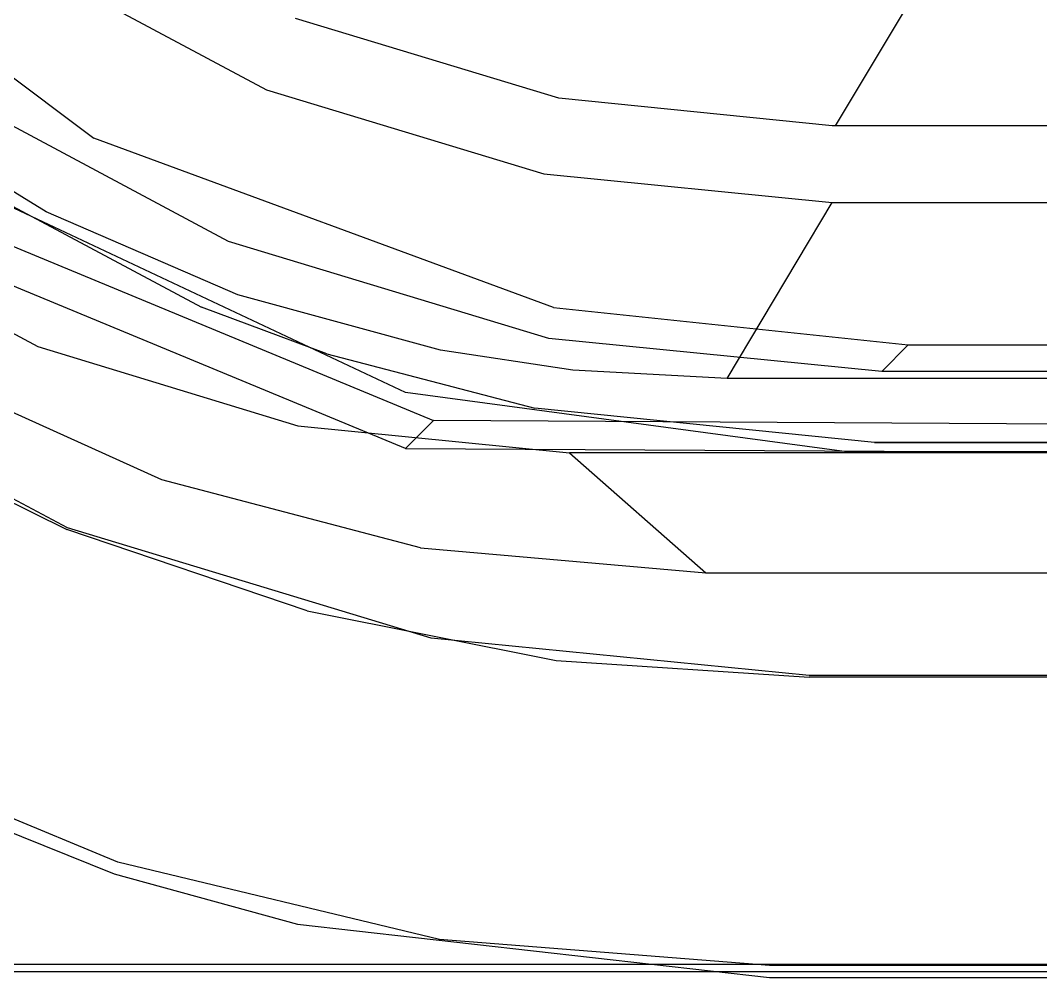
# Model space of a CAD drawing. Extents: x 0 to 230, y -306 to 0.
# Drawn here: x 21.32 to 37.23, y -306.1 to -291.15 of the extents above; entities that cross this region are included whole.
import ezdxf

# ---------------------------------------------------------------- set-up
doc = ezdxf.new("R2010")
doc.units = 0
doc.header["$MEASUREMENT"] = 0
for name, color, linetype in [('Layer1', 252, 'CONTINUOUS'), ('Layer2', 252, 'CONTINUOUS'), ('Layer3', 254, 'CONTINUOUS')]:
    doc.layers.add(name, color=color, linetype=linetype)

msp = doc.modelspace()

# ---------------------------------------------------------------- linework, layer by layer
at = {"layer": 'Layer1', "linetype": 'Continuous'}
for points, invisible_edges in [([(22.381, -291.832, 125.063), (19.578, -290.005, 125.319), (20.879, -289.244, 107.454)], 15), ([(22.381, -291.832, 125.063), (23.696, -290.968, 107.451), (20.879, -289.244, 107.454)], 15), ([(29.765, -291.514, 88.208), (25.962, -290.353, 88.142), (25.354, -289.362, 85.992)], 15), ([(29.765, -291.514, 88.208), (28.044, -290.384, 85.992), (25.354, -289.362, 85.992)], 15), ([(21.003, -293.38, 130.704), (19.578, -290.005, 125.319), (22.381, -291.832, 125.063)], 15), ([(26.672, -292.202, 107.487), (23.696, -290.968, 107.451), (25.962, -290.353, 88.142)], 15), ([(29.765, -291.514, 88.208), (25.962, -290.353, 88.142), (29.924, -292.983, 107.565)], 15), ([(29.924, -292.983, 107.565), (26.672, -292.202, 107.487), (25.962, -290.353, 88.142)], 15), ([(29.765, -291.514, 88.208), (28.044, -290.384, 85.992), (30.857, -291.009, 85.992)], 15), ([(33.737, -291.932, 88.321), (30.857, -291.009, 85.992), (33.737, -290.512, 83.675)], 15), ([(33.737, -291.932, 88.321), (33.869, -291.932, 88.323), (34.058, -290.516, 83.686), (33.737, -290.512, 83.675)], 15), ([(195.943, -290.516, 83.686), (196.131, -291.932, 88.323), (33.869, -291.932, 88.323), (34.058, -290.516, 83.686)], 15), ([(22.381, -291.832, 125.063), (26.672, -292.202, 107.487), (23.696, -290.968, 107.451)], 15), ([(33.737, -291.932, 88.321), (29.765, -291.514, 88.208), (30.857, -291.009, 85.992)], 15), ([(29.924, -292.983, 107.565), (29.765, -291.514, 88.208), (33.737, -291.932, 88.321)], 15), ([(22.013, -293.945, 130.673), (21.003, -293.38, 130.704), (22.381, -291.832, 125.063)], 15), ([(22.013, -293.945, 130.673), (23.72, -293.615, 127.853), (22.381, -291.832, 125.063)], 15), ([(23.72, -293.615, 127.853), (24.768, -292.961, 125.147), (22.381, -291.832, 125.063)], 15), ([(26.672, -292.202, 107.487), (24.768, -292.961, 125.147), (22.381, -291.832, 125.063)], 15), ([(33.737, -291.932, 88.321), (33.869, -291.932, 88.323), (33.092, -293.234, 107.675), (29.924, -292.983, 107.565)], 15), ([(197.693, -294.549, 127.219), (32.307, -294.549, 127.219), (33.869, -291.932, 88.323), (196.131, -291.932, 88.323)], 15), ([(25.897, -293.39, 125.414), (24.768, -292.961, 125.147), (26.672, -292.202, 107.487)], 15), ([(26.672, -292.202, 107.487), (29.53, -294.318, 126.609), (25.897, -293.39, 125.414)], 15), ([(29.53, -294.318, 126.609), (29.924, -292.983, 107.565), (26.672, -292.202, 107.487)], 15), ([(19.206, -293.143, 221.002), (23.855, -295.114, 154.7), (19.66, -292.498, 130.704)], 15), ([(23.855, -295.114, 154.7), (19.66, -292.498, 130.704), (21.003, -293.38, 130.704)], 15), ([(24.662, -293.959, 127.853), (23.72, -293.615, 127.853), (24.768, -292.961, 125.147)], 15), ([(24.662, -293.959, 127.853), (24.768, -292.961, 125.147), (25.897, -293.39, 125.414)], 15), ([(29.924, -292.983, 107.565), (33.092, -293.234, 107.675), (29.53, -294.318, 126.609)], 15), ([(17.981, -294.399, 221.002), (19.33, -293.227, 221.002), (27.523, -297.017, 221.002), (25.811, -298.325, 221.002)], 15), ([(27.325, -296.965, 221.002), (19.206, -293.143, 221.002), (25.732, -295.973, 166.833)], 14), ([(25.732, -295.973, 166.833), (23.855, -295.114, 154.7), (19.206, -293.143, 221.002)], 15), ([(29.53, -294.318, 126.609), (30.098, -294.402, 126.817), (33.092, -293.234, 107.675)], 15), ([(33.092, -293.234, 107.675), (30.098, -294.402, 126.817), (32.307, -294.549, 127.219)], 15), ([(21.003, -293.38, 130.704), (22.013, -293.945, 130.673), (23.855, -295.114, 154.7)], 15), ([(25.454, -295.203, 130.555), (24.662, -293.959, 127.853), (25.897, -293.39, 125.414)], 15), ([(26.398, -295.403, 130.542), (25.454, -295.203, 130.555), (25.897, -293.39, 125.414)], 15), ([(26.398, -295.403, 130.542), (25.897, -293.39, 125.414), (29.53, -294.318, 126.609), (26.398, -295.403, 130.542)], 15), ([(26.66, -296.65, 202.318), (21.496, -294.136, 202.007), (20.544, -293.71, 201.936), (5.883, -300.639, 205.815)], 15), ([(25.088, -295.112, 130.564), (23.72, -293.615, 127.853), (22.013, -293.945, 130.673)], 15), ([(25.088, -295.112, 130.564), (24.662, -293.959, 127.853), (23.72, -293.615, 127.853)], 15), ([(25.088, -295.112, 130.564), (22.013, -293.945, 130.673), (23.855, -295.114, 154.7)], 15), ([(25.454, -295.203, 130.555), (25.088, -295.112, 130.564), (24.662, -293.959, 127.853)], 15), ([(27.569, -295.586, 130.523), (26.398, -295.403, 130.542), (29.53, -294.318, 126.609)], 15), ([(27.569, -295.586, 130.523), (29.982, -295.735, 130.48), (29.53, -294.318, 126.609)], 15), ([(29.982, -295.735, 130.48), (30.097, -295.735, 130.479), (30.098, -294.402, 126.817), (29.53, -294.318, 126.609)], 15), ([(3.003, -304.996, 221.002), (1.272, -303.996, 221.002), (17.981, -294.399, 221.002), (25.811, -298.325, 221.002)], 15), ([(30.097, -295.735, 130.479), (32.307, -294.549, 127.219), (30.098, -294.402, 126.817)], 15), ([(32.307, -294.549, 127.219), (30.098, -295.735, 130.479), (199.903, -295.735, 130.479), (197.693, -294.549, 127.219)], 15), ([(27.842, -296.256, 154.44), (23.855, -295.114, 154.7), (25.088, -295.112, 130.564)], 15), ([(25.732, -295.973, 166.833), (23.855, -295.114, 154.7), (27.842, -296.256, 154.44)], 15), ([(25.454, -295.203, 130.555), (25.088, -295.112, 130.564), (27.842, -296.256, 154.44)], 15), ([(27.842, -296.256, 154.44), (25.454, -295.203, 130.555), (26.398, -295.403, 130.542)], 15), ([(27.569, -295.586, 130.523), (26.398, -295.403, 130.542), (27.842, -296.256, 154.44)], 15), ([(30.097, -295.735, 130.479), (27.569, -295.586, 130.523), (28.208, -296.305, 154.46)], 15), ([(28.208, -296.305, 154.46), (27.842, -296.256, 154.44), (27.569, -295.586, 130.523)], 15), ([(30.097, -295.735, 130.479), (28.208, -296.305, 154.46), (30.817, -296.471, 154.552)], 15), ([(30.818, -296.471, 154.552), (199.183, -296.471, 154.552), (199.903, -295.735, 130.479), (30.098, -295.735, 130.479)], 15), ([(31.654, -297.206, 178.624), (25.732, -295.973, 166.833), (28.047, -296.773, 178.953)], 15), ([(31.654, -297.206, 178.624), (25.732, -295.973, 166.833), (29.563, -296.773, 166.543)], 15), ([(29.563, -296.773, 166.543), (25.732, -295.973, 166.833), (27.842, -296.256, 154.44)], 15), ([(31.234, -297.447, 189.905), (31.234, -297.447, 189.905), (27.325, -296.965, 221.002), (25.732, -295.973, 166.833)], 15), ([(29.563, -296.773, 166.543), (27.842, -296.256, 154.44), (30.817, -296.471, 154.552)], 15), ([(31.654, -297.206, 178.624), (30.817, -296.471, 154.552), (29.563, -296.773, 166.543)], 15), ([(198.346, -297.206, 178.624), (199.183, -296.471, 154.552), (30.818, -296.471, 154.552), (31.654, -297.206, 178.624)], 15), ([(29.678, -297.28, 202.318), (26.66, -296.65, 202.318), (5.883, -300.639, 205.815)], 15), ([(29.796, -297.203, 185.933), (28.047, -296.773, 178.953), (31.654, -297.206, 178.624)], 15), ([(25.811, -298.325, 221.002), (27.523, -297.017, 221.002), (34.212, -297.89, 221.002), (34.211, -299.625, 221.002)], 15), ([(27.325, -296.965, 221.002), (34.211, -299.898, 202.628), (32.579, -297.588, 192.206), (31.234, -297.447, 189.905)], 15), ([(34.211, -299.898, 202.628), (34.211, -299.898, 202.628), (34.212, -297.89, 221.002), (27.325, -296.965, 221.002)], 11), ([(32.412, -297.429, 185.914), (29.796, -297.203, 185.933), (31.234, -297.447, 189.905)], 15), ([(29.796, -297.203, 185.933), (32.412, -297.429, 185.914), (31.654, -297.206, 178.624)], 15), ([(198.346, -297.206, 178.624), (196.64, -297.635, 191.324), (33.361, -297.595, 191.324), (31.654, -297.206, 178.624)], 15), ([(31.654, -297.206, 178.624), (32.412, -297.429, 185.914), (32.808, -297.513, 188.657), (33.36, -297.595, 191.324)], 15), ([(34.211, -299.901, 202.639), (29.678, -297.28, 202.318), (5.883, -300.639, 205.815)], 15), ([(31.234, -297.447, 189.905), (32.808, -297.513, 188.657), (32.412, -297.429, 185.914)], 15), ([(32.579, -297.588, 192.206), (31.234, -297.447, 189.905), (32.808, -297.513, 188.657)], 15), ([(32.579, -297.588, 192.206), (33.36, -297.595, 191.324), (32.808, -297.513, 188.657)], 15), ([(34.211, -299.898, 202.628), (32.579, -297.588, 192.206), (33.36, -297.595, 191.324)], 15), ([(34.212, -299.901, 202.628), (33.361, -297.595, 191.324), (196.64, -297.635, 191.324), (195.789, -299.901, 202.628)], 15), ([(34.211, -299.625, 221.002), (34.212, -297.89, 221.002), (195.788, -297.89, 221.002), (195.789, -299.625, 221.002)], 15), ([(34.212, -297.89, 221.002), (34.212, -299.901, 202.628), (195.789, -299.901, 202.628), (195.789, -297.89, 221.002)], 7), ([(34.211, -299.625, 221.002), (25.811, -298.325, 221.002), (3.003, -304.996, 221.002)], 15), ([(3.003, -304.996, 221.002), (226.997, -304.996, 221.002), (195.789, -299.625, 221.002), (34.211, -299.625, 221.002)], 15), ([(5.883, -300.639, 205.815), (34.211, -299.901, 202.639), (195.789, -299.901, 202.639), (224.118, -300.639, 205.815)], 15), ([(3.003, -305.098, 206.751), (5.883, -300.639, 205.815), (224.118, -300.639, 205.815), (226.997, -305.098, 206.751)], 15), ([(226.997, -305.382, 220.924), (226.997, -304.996, 221.002), (3.003, -304.996, 221.002), (3.003, -305.382, 220.924)], 15), ([(226.996, -305.098, 206.762), (226.996, -305.505, 206.952), (3.003, -305.505, 206.952), (3, -305.098, 206.762)], 15), ([(226.997, -305.382, 220.924), (226.997, -305.709, 220.705), (3.003, -305.709, 220.705), (3.003, -305.382, 220.924)], 15), ([(3.003, -305.505, 206.952), (3.003, -305.664, 207.106), (226.996, -305.664, 207.106), (226.996, -305.505, 206.952)], 15), ([(226.996, -305.664, 207.106), (226.996, -305.789, 207.299), (3.003, -305.789, 207.299), (3.003, -305.664, 207.106)], 15), ([(3.003, -305.709, 220.705), (3.003, -305.926, 220.376), (226.997, -305.926, 220.376), (226.997, -305.709, 220.705)], 15), ([(3.003, -305.789, 207.299), (3.003, -305.836, 207.411), (226.997, -305.836, 207.411), (226.996, -305.789, 207.299)], 15), ([(226.996, -305.836, 207.411), (226.996, -305.893, 207.736), (3.003, -305.893, 207.736), (3.003, -305.836, 207.411)], 15), ([(3.003, -305.893, 207.736), (3.003, -306, 220), (226.997, -306, 219.989), (226.996, -305.893, 207.736)], 5), ([(226.997, -305.926, 220.376), (226.997, -306, 219.989), (3.003, -306, 219.989), (3.003, -305.926, 220.376)], 15)]:
    msp.add_3dface(points, dxfattribs=dict(at, invisible_edges=invisible_edges))
at = {"layer": 'Layer2', "linetype": 'Continuous'}
for points, invisible_edges in [([(25.563, -291.24, 84.311), (21.761, -289.208, 84.312), (21.69, -289.315, 84.416)], 15), ([(21.761, -289.208, 84.312), (21.809, -289.135, 84.172), (25.596, -291.159, 84.17)], 15), ([(21.761, -289.208, 84.312), (25.596, -291.159, 84.17), (25.563, -291.24, 84.311)], 15), ([(25.596, -291.159, 84.17), (25.61, -291.125, 84.017), (21.809, -289.135, 84.172)], 15), ([(25.514, -291.359, 84.415), (21.69, -289.315, 84.416), (22.747, -290.136, 84.469)], 15), ([(25.514, -291.359, 84.415), (25.563, -291.24, 84.311), (21.69, -289.315, 84.416)], 15), ([(21.323, -289.908, 84.789), (21.47, -289.688, 84.577), (25.353, -291.764, 84.577)], 15), ([(25.353, -291.764, 84.577), (22.747, -290.136, 84.469), (21.47, -289.688, 84.577)], 15), ([(21.185, -290.115, 85.376), (21.225, -290.055, 85.073), (25.184, -292.172, 85.074)], 15), ([(21.225, -290.055, 85.073), (21.323, -289.908, 84.789), (25.251, -292.009, 84.79)], 15), ([(25.184, -292.172, 85.074), (25.251, -292.009, 84.79), (21.225, -290.055, 85.073)], 15), ([(25.251, -292.009, 84.79), (25.353, -291.764, 84.577), (21.323, -289.908, 84.789)], 15), ([(35.676, -290.056, 43.217), (34.037, -292.801, 84.014), (33.982, -292.801, 84.014), (31.505, -291.151, 63.339)], 13), ([(19.726, -291.003, 105.356), (21.185, -290.115, 85.376), (25.156, -292.239, 85.377)], 13), ([(25.156, -292.239, 85.377), (25.184, -292.172, 85.074), (21.185, -290.115, 85.376)], 15), ([(26.083, -291.724, 84.467), (22.747, -290.136, 84.469), (25.353, -291.764, 84.577)], 15), ([(22.747, -290.136, 84.469), (25.514, -291.359, 84.415), (26.083, -291.724, 84.467)], 15), ([(18.925, -292.426, 126.158), (19.726, -291.003, 105.356), (22.877, -292.908, 105.354)], 15), ([(22.877, -292.908, 105.354), (19.726, -291.003, 105.356), (25.156, -292.239, 85.377)], 15), ([(25.563, -291.24, 84.311), (25.596, -291.159, 84.17), (29.711, -292.404, 84.169)], 15), ([(25.596, -291.159, 84.17), (25.61, -291.125, 84.017), (29.718, -292.369, 84.015)], 15), ([(29.711, -292.404, 84.169), (29.718, -292.369, 84.015), (25.596, -291.159, 84.17)], 15), ([(29.718, -292.369, 84.015), (25.61, -291.125, 84.017), (31.505, -291.151, 63.339)], 14), ([(33.982, -292.801, 84.014), (29.718, -292.369, 84.015), (31.505, -291.151, 63.339)], 14), ([(25.514, -291.359, 84.415), (25.563, -291.24, 84.311), (29.694, -292.491, 84.31)], 15), ([(29.694, -292.491, 84.31), (29.711, -292.404, 84.169), (25.563, -291.24, 84.311)], 15), ([(26.083, -291.724, 84.467), (25.514, -291.359, 84.415), (29.669, -292.617, 84.415)], 15), ([(25.514, -291.359, 84.415), (29.694, -292.491, 84.31), (29.669, -292.617, 84.415)], 15), ([(25.251, -292.009, 84.79), (25.353, -291.764, 84.577), (29.584, -293.049, 84.577)], 15), ([(30.109, -292.846, 84.469), (25.353, -291.764, 84.577), (26.083, -291.724, 84.467)], 15), ([(30.109, -292.846, 84.469), (29.584, -293.049, 84.577), (25.353, -291.764, 84.577)], 15), ([(26.083, -291.724, 84.467), (29.669, -292.617, 84.415), (30.109, -292.846, 84.469)], 15), ([(25.184, -292.172, 85.074), (25.251, -292.009, 84.79), (29.532, -293.309, 84.791)], 15), ([(29.532, -293.309, 84.791), (29.584, -293.049, 84.577), (25.251, -292.009, 84.79)], 15), ([(26.201, -294.262, 105.397), (22.877, -292.908, 105.354), (25.156, -292.239, 85.377)], 15), ([(29.498, -293.482, 85.076), (25.184, -292.172, 85.074), (25.156, -292.239, 85.377)], 15), ([(25.156, -292.239, 85.377), (29.498, -293.482, 85.076), (29.484, -293.552, 85.381)], 15), ([(26.201, -294.262, 105.397), (25.156, -292.239, 85.377), (29.484, -293.552, 85.381)], 13), ([(25.184, -292.172, 85.074), (29.532, -293.309, 84.791), (29.498, -293.482, 85.076)], 15), ([(18.898, -292.464, 126.331), (18.925, -292.427, 126.158), (21.715, -294.143, 126.158)], 15), ([(21.715, -294.141, 126.158), (18.925, -292.426, 126.158), (22.877, -292.908, 105.354)], 14), ([(33.982, -292.836, 84.168), (29.711, -292.404, 84.169), (29.694, -292.491, 84.31)], 15), ([(33.982, -292.801, 84.014), (29.718, -292.369, 84.015), (29.711, -292.404, 84.169)], 15), ([(33.982, -292.836, 84.168), (29.711, -292.404, 84.169), (33.982, -292.801, 84.014)], 15), ([(21.642, -294.284, 126.487), (18.832, -292.557, 126.487), (18.736, -292.69, 126.589)], 15), ([(21.694, -294.183, 126.332), (18.898, -292.464, 126.331), (18.832, -292.557, 126.487)], 15), ([(18.832, -292.557, 126.487), (21.694, -294.183, 126.332), (21.642, -294.284, 126.487)], 15), ([(21.694, -294.183, 126.332), (21.715, -294.143, 126.158), (18.898, -292.464, 126.331)], 15), ([(33.981, -292.923, 84.31), (29.669, -292.617, 84.415), (29.694, -292.491, 84.31)], 15), ([(33.981, -292.923, 84.31), (29.694, -292.491, 84.31), (33.982, -292.836, 84.168)], 15), ([(21.566, -294.43, 126.589), (18.736, -292.69, 126.589), (18.626, -292.826, 126.621)], 15), ([(18.736, -292.69, 126.589), (21.642, -294.284, 126.487), (21.566, -294.43, 126.589)], 15), ([(33.981, -293.052, 84.415), (33.604, -293.196, 84.471), (29.669, -292.617, 84.415)], 15), ([(33.604, -293.196, 84.471), (30.109, -292.846, 84.469), (29.669, -292.617, 84.415)], 15), ([(29.669, -292.617, 84.415), (33.981, -292.923, 84.31), (33.981, -293.052, 84.415)], 15), ([(22.259, -294.966, 126.621), (18.626, -292.826, 126.621), (21.258, -294.995, 126.621)], 15), ([(22.259, -294.966, 126.621), (21.566, -294.43, 126.589), (18.626, -292.826, 126.621)], 15), ([(21.715, -294.141, 126.158), (22.877, -292.908, 105.354), (26.201, -294.262, 105.397)], 15), ([(29.584, -293.049, 84.577), (30.109, -292.846, 84.469), (33.98, -293.589, 84.645)], 15), ([(30.109, -292.846, 84.469), (33.604, -293.196, 84.471), (33.98, -293.589, 84.645)], 15), ([(34.037, -292.925, 84.311), (33.981, -292.923, 84.31), (34.037, -292.836, 84.168)], 15), ([(33.981, -292.923, 84.31), (33.982, -292.836, 84.168), (34.037, -292.836, 84.168)], 15), ([(33.981, -293.052, 84.415), (33.981, -292.923, 84.31), (34.037, -292.925, 84.311)], 15), ([(34.037, -292.836, 84.168), (33.982, -292.836, 84.168), (34.037, -292.801, 84.014)], 15), ([(33.982, -292.836, 84.168), (33.982, -292.801, 84.014), (34.037, -292.801, 84.014)], 15), ([(34.037, -292.836, 84.168), (34.037, -292.801, 84.014), (195.963, -292.801, 84.014), (195.963, -292.836, 84.168)], 15), ([(195.963, -292.836, 84.168), (195.963, -292.925, 84.311), (34.037, -292.925, 84.311), (34.037, -292.836, 84.168)], 15), ([(33.98, -293.589, 84.645), (29.584, -293.049, 84.577), (29.532, -293.309, 84.791)], 15), ([(33.98, -293.2, 84.471), (33.604, -293.196, 84.471), (33.981, -293.052, 84.415), (33.98, -293.2, 84.471)], 15), ([(33.98, -293.2, 84.471), (34.037, -293.055, 84.417), (33.981, -293.052, 84.415), (33.98, -293.2, 84.471)], 15), ([(34.037, -293.2, 84.471), (33.98, -293.2, 84.471), (34.037, -293.055, 84.417), (34.037, -293.2, 84.471)], 15), ([(33.981, -293.052, 84.415), (34.037, -293.055, 84.417), (34.037, -292.925, 84.311)], 15), ([(34.037, -292.925, 84.311), (34.037, -293.055, 84.417), (195.963, -293.055, 84.417), (195.963, -292.925, 84.311)], 15), ([(195.963, -293.055, 84.417), (195.963, -293.2, 84.471), (34.037, -293.2, 84.471), (34.037, -293.055, 84.417)], 15), ([(33.98, -293.589, 84.645), (33.604, -293.196, 84.471), (33.98, -293.2, 84.471), (33.98, -293.589, 84.645)], 15), ([(33.98, -293.589, 84.645), (34.037, -293.2, 84.471), (33.98, -293.2, 84.471)], 15), ([(34.037, -293.2, 84.471), (33.98, -293.589, 84.645), (196.02, -293.589, 84.645), (195.963, -293.2, 84.471)], 15), ([(29.498, -293.482, 85.076), (29.532, -293.309, 84.791), (33.98, -293.752, 84.794)], 15), ([(29.532, -293.309, 84.791), (33.98, -293.589, 84.645), (33.98, -293.752, 84.794)], 15), ([(29.833, -295.106, 105.486), (26.201, -294.262, 105.397), (29.484, -293.552, 85.381)], 15), ([(29.484, -293.552, 85.381), (29.498, -293.482, 85.076), (33.98, -293.876, 84.971)], 15), ([(33.98, -293.998, 85.387), (33.98, -293.876, 84.971), (29.484, -293.552, 85.381)], 15), ([(29.833, -295.106, 105.486), (29.484, -293.552, 85.381), (33.98, -293.998, 85.387)], 13), ([(33.98, -293.876, 84.971), (33.98, -293.752, 84.794), (29.498, -293.482, 85.076)], 15), ([(21.841, -295.639, 126.682), (18.226, -293.698, 126.682), (18.033, -293.987, 126.898)], 15), ([(18.226, -293.698, 126.682), (21.841, -295.639, 126.682), (21.258, -294.995, 126.621)], 15), ([(196.02, -293.589, 84.645), (196.02, -293.752, 84.794), (33.98, -293.752, 84.794), (33.98, -293.589, 84.645)], 15), ([(33.98, -293.752, 84.794), (33.98, -293.876, 84.971), (196.02, -293.876, 84.971), (196.02, -293.752, 84.794)], 15), ([(196.02, -293.876, 84.971), (196.02, -293.998, 85.387), (33.98, -293.998, 85.387), (33.98, -293.876, 84.971)], 15), ([(21.708, -295.96, 126.897), (17.903, -294.181, 127.236), (18.033, -293.987, 126.898)], 15), ([(18.033, -293.987, 126.898), (21.841, -295.639, 126.682), (21.708, -295.96, 126.897)], 15), ([(32.342, -296.743, 126.192), (29.833, -295.106, 105.486), (33.98, -293.998, 85.387)], 15), ([(21.618, -296.175, 127.234), (17.903, -294.181, 127.236), (17.859, -294.246, 127.608)], 15), ([(17.903, -294.181, 127.236), (21.708, -295.96, 126.897), (21.618, -296.175, 127.234)], 15), ([(21.642, -294.284, 126.487), (21.694, -294.183, 126.332), (24.691, -295.483, 126.331)], 15), ([(21.694, -294.183, 126.332), (21.715, -294.143, 126.158), (24.706, -295.439, 126.157)], 15), ([(24.691, -295.483, 126.331), (24.706, -295.439, 126.157), (21.694, -294.183, 126.332)], 15), ([(24.706, -295.438, 126.157), (21.715, -294.141, 126.158), (26.201, -294.262, 105.397)], 14), ([(19.489, -296.502, 188.835), (17.859, -294.245, 127.608), (21.588, -296.247, 127.605)], 13), ([(21.588, -296.248, 127.605), (17.859, -294.246, 127.608), (21.618, -296.175, 127.234)], 15), ([(21.566, -294.43, 126.589), (21.642, -294.284, 126.487), (24.653, -295.59, 126.487)], 15), ([(24.653, -295.59, 126.487), (24.691, -295.483, 126.331), (21.642, -294.284, 126.487)], 15), ([(27.871, -296.302, 126.156), (24.706, -295.438, 126.157), (26.201, -294.262, 105.397)], 14), ([(27.871, -296.302, 126.156), (26.201, -294.262, 105.397), (29.833, -295.106, 105.486)], 15), ([(24.599, -295.745, 126.589), (21.566, -294.43, 126.589), (22.259, -294.966, 126.621)], 15), ([(21.566, -294.43, 126.589), (24.653, -295.59, 126.487), (24.599, -295.745, 126.589)], 15), ([(25.976, -303.796, 202.628), (19.299, -301.459, 202.628), (17.822, -294.621, 202.628), (25.729, -298.585, 202.628)], 15), ([(21.258, -294.995, 126.621), (22.259, -294.966, 126.621), (24.441, -296.163, 126.621)], 15), ([(22.259, -294.966, 126.621), (24.441, -296.163, 126.621), (24.536, -295.906, 126.621), (22.259, -294.966, 126.621)], 15), ([(22.259, -294.966, 126.621), (24.599, -295.745, 126.589), (24.536, -295.906, 126.621)], 15), ([(21.841, -295.639, 126.682), (21.258, -294.995, 126.621), (24.441, -296.163, 126.621), (21.841, -295.639, 126.682)], 15), ([(29.935, -296.615, 126.169), (27.871, -296.302, 126.156), (29.833, -295.106, 105.486)], 14), ([(32.342, -296.743, 126.192), (29.935, -296.615, 126.169), (29.833, -295.106, 105.486)], 14), ([(27.871, -296.303, 126.156), (24.691, -295.483, 126.331), (24.706, -295.439, 126.157)], 15), ([(27.84, -296.459, 126.487), (24.653, -295.59, 126.487), (24.599, -295.745, 126.589)], 15), ([(27.862, -296.347, 126.33), (24.653, -295.59, 126.487), (24.691, -295.483, 126.331)], 15), ([(24.653, -295.59, 126.487), (27.862, -296.347, 126.33), (27.84, -296.459, 126.487)], 15), ([(24.691, -295.483, 126.331), (27.871, -296.303, 126.156), (27.862, -296.347, 126.33)], 15), ([(25.773, -296.835, 126.681), (21.708, -295.96, 126.897), (21.841, -295.639, 126.682)], 15), ([(21.841, -295.639, 126.682), (24.441, -296.163, 126.621), (25.773, -296.835, 126.681)], 15), ([(24.536, -295.906, 126.621), (24.599, -295.745, 126.589), (26.259, -296.441, 126.621)], 15), ([(24.599, -295.745, 126.589), (27.808, -296.62, 126.588), (26.259, -296.441, 126.621)], 15), ([(24.599, -295.745, 126.589), (27.808, -296.62, 126.588), (27.84, -296.459, 126.487), (24.599, -295.745, 126.589)], 15), ([(26.259, -296.441, 126.621), (24.536, -295.906, 126.621), (24.441, -296.163, 126.621)], 15), ([(25.705, -297.175, 126.895), (21.618, -296.175, 127.234), (21.708, -295.96, 126.897)], 15), ([(21.708, -295.96, 126.897), (25.705, -297.175, 126.895), (25.773, -296.835, 126.681)], 15), ([(23.522, -298.326, 188.85), (19.489, -296.502, 188.835), (21.588, -296.247, 127.605)], 14), ([(21.618, -296.175, 127.234), (25.659, -297.404, 127.23), (21.588, -296.248, 127.605)], 15), ([(23.522, -298.326, 188.85), (21.588, -296.247, 127.605), (25.643, -297.481, 127.6)], 13), ([(25.643, -297.483, 127.6), (21.588, -296.248, 127.605), (25.659, -297.404, 127.23)], 15), ([(21.618, -296.175, 127.234), (25.705, -297.175, 126.895), (25.659, -297.404, 127.23)], 15), ([(24.441, -296.163, 126.621), (25.773, -296.835, 126.681), (27.774, -296.794, 126.621)], 15), ([(24.441, -296.163, 126.621), (26.259, -296.441, 126.621), (27.774, -296.794, 126.621)], 15), ([(29.929, -296.654, 126.329), (27.84, -296.459, 126.487), (27.862, -296.347, 126.33)], 15), ([(29.935, -296.616, 126.169), (27.862, -296.347, 126.33), (27.871, -296.303, 126.156), (29.935, -296.616, 126.169)], 15), ([(27.862, -296.347, 126.33), (29.935, -296.616, 126.169), (29.929, -296.654, 126.329)], 15), ([(19.488, -296.503, 188.835), (18.749, -300.977, 188.872), (23.302, -302.863, 188.872), (23.522, -298.327, 188.85)], 15), ([(26.259, -296.441, 126.621), (27.808, -296.62, 126.588), (27.774, -296.794, 126.621)], 15), ([(27.808, -296.62, 126.588), (27.84, -296.459, 126.487), (29.916, -296.749, 126.476)], 15), ([(29.916, -296.749, 126.476), (29.929, -296.654, 126.329), (27.84, -296.459, 126.487), (29.916, -296.749, 126.476)], 15), ([(27.774, -296.794, 126.621), (27.808, -296.62, 126.588), (29.9, -296.888, 126.581)], 15), ([(29.9, -296.888, 126.581), (29.916, -296.749, 126.476), (27.808, -296.62, 126.588)], 15), ([(32.342, -296.779, 126.343), (29.929, -296.654, 126.329), (29.916, -296.749, 126.476)], 15), ([(32.342, -296.743, 126.192), (29.929, -296.654, 126.329), (29.935, -296.616, 126.169)], 15), ([(32.342, -296.779, 126.343), (29.929, -296.654, 126.329), (32.342, -296.743, 126.192)], 15), ([(32.342, -296.743, 126.192), (32.342, -296.779, 126.343), (197.658, -296.779, 126.343), (197.658, -296.743, 126.192)], 15), ([(25.705, -297.175, 126.895), (25.773, -296.835, 126.681), (29.883, -297.452, 126.784)], 15), ([(25.773, -296.835, 126.681), (27.774, -296.794, 126.621), (29.883, -297.245, 126.681)], 15), ([(29.883, -297.452, 126.784), (29.883, -297.245, 126.681), (25.773, -296.835, 126.681)], 15), ([(27.774, -296.794, 126.621), (29.883, -297.044, 126.631), (29.883, -297.245, 126.681)], 15), ([(29.883, -297.044, 126.631), (29.9, -296.888, 126.581), (27.774, -296.794, 126.621)], 15), ([(32.342, -296.988, 126.589), (29.9, -296.888, 126.581), (29.883, -297.044, 126.631)], 15), ([(32.342, -296.863, 126.483), (29.9, -296.888, 126.581), (29.916, -296.749, 126.476)], 15), ([(32.342, -296.988, 126.589), (32.342, -296.863, 126.483), (29.9, -296.888, 126.581)], 15), ([(29.916, -296.749, 126.476), (32.342, -296.779, 126.343), (32.342, -296.863, 126.483)], 15), ([(197.658, -296.779, 126.343), (197.658, -296.863, 126.483), (32.342, -296.863, 126.483), (32.342, -296.779, 126.343)], 15), ([(32.342, -296.863, 126.483), (32.342, -296.988, 126.589), (197.658, -296.988, 126.589), (197.658, -296.863, 126.483)], 15), ([(29.883, -297.044, 126.631), (32.342, -296.988, 126.589), (32.342, -297.132, 126.647)], 15), ([(32.342, -297.132, 126.647), (29.883, -297.245, 126.681), (29.883, -297.044, 126.631)], 15), ([(197.658, -296.988, 126.589), (197.658, -297.132, 126.647), (32.342, -297.132, 126.647), (32.342, -296.988, 126.589)], 15), ([(29.883, -297.591, 126.893), (25.705, -297.175, 126.895), (25.659, -297.404, 127.23)], 15), ([(25.705, -297.175, 126.895), (29.883, -297.452, 126.784), (29.883, -297.591, 126.893)], 15), ([(29.883, -297.452, 126.784), (29.883, -297.245, 126.681), (32.342, -297.132, 126.647)], 15), ([(32.342, -297.132, 126.647), (29.883, -297.452, 126.784), (200.117, -297.452, 126.784), (197.658, -297.132, 126.647)], 15), ([(27.558, -299.386, 188.864), (23.522, -298.326, 188.85), (25.643, -297.481, 127.6)], 14), ([(25.643, -297.483, 127.6), (25.659, -297.404, 127.23), (29.882, -297.795, 127.164), (25.643, -297.483, 127.6)], 15), ([(27.558, -299.386, 188.864), (25.643, -297.481, 127.6), (29.882, -297.906, 127.594)], 13), ([(25.643, -297.483, 127.6), (29.882, -297.907, 127.594), (29.882, -297.795, 127.164), (25.643, -297.483, 127.6)], 15), ([(25.659, -297.404, 127.23), (29.883, -297.591, 126.893), (29.882, -297.795, 127.164)], 15), ([(200.117, -297.452, 126.784), (200.117, -297.591, 126.893), (29.883, -297.591, 126.893), (29.883, -297.452, 126.784)], 15), ([(29.883, -297.591, 126.893), (29.882, -297.795, 127.164), (200.118, -297.795, 127.164), (200.117, -297.591, 126.893)], 15), ([(200.118, -297.795, 127.164), (200.118, -297.906, 127.594), (29.882, -297.906, 127.594), (29.882, -297.795, 127.164)], 15), ([(27.558, -299.386, 188.864), (32.012, -299.778, 188.872), (29.882, -297.906, 127.594)], 14), ([(23.522, -298.327, 188.85), (23.302, -302.863, 188.872), (28.093, -304.015, 188.872), (27.558, -299.387, 188.864)], 15), ([(25.729, -298.585, 202.628), (25.976, -303.796, 202.628), (33.005, -304.59, 202.628), (34.211, -299.898, 202.628)], 15), ([(27.558, -299.387, 188.864), (28.093, -304.015, 188.872), (33.005, -304.403, 188.872), (32.012, -299.778, 188.872)], 15), ([(33.005, -304.403, 188.872), (32.012, -299.778, 188.872), (197.988, -299.778, 188.872), (196.995, -304.403, 188.872)], 15), ([(195.789, -299.898, 202.628), (196.995, -304.59, 202.628), (33.005, -304.59, 202.628), (34.211, -299.898, 202.628)], 15), ([(18.749, -300.977, 188.872), (23.302, -302.863, 188.872), (23.071, -303.572, 189.069), (18.411, -301.641, 189.069)], 15), ([(18.749, -300.977, 188.872), (23.302, -302.863, 188.872), (23.071, -303.572, 189.069), (18.411, -301.641, 189.069)], 15), ([(19.047, -301.984, 202.51), (25.846, -304.364, 202.51), (25.976, -303.796, 202.628), (19.299, -301.459, 202.628)], 15), ([(22.901, -304.095, 189.61), (23.071, -303.572, 189.069), (18.411, -301.641, 189.069), (18.161, -302.131, 189.61)], 15), ([(22.901, -304.095, 189.61), (23.071, -303.572, 189.069), (18.411, -301.641, 189.069), (18.161, -302.131, 189.61)], 15), ([(18.833, -302.427, 202.177), (25.737, -304.844, 202.177), (25.846, -304.364, 202.51), (19.047, -301.984, 202.51)], 15), ([(18.066, -302.319, 190.352), (18.161, -302.131, 189.61), (22.901, -304.095, 189.61), (22.836, -304.295, 190.352)], 15), ([(18.066, -302.319, 190.352), (18.161, -302.131, 189.61), (22.901, -304.095, 189.61), (22.836, -304.295, 190.352)], 15), ([(18.066, -302.319, 190.352), (18.066, -302.319, 190.352), (18.646, -302.815, 201.095), (22.836, -304.295, 190.352)], 7), ([(18.692, -302.719, 201.68), (25.664, -305.16, 201.68), (25.737, -304.844, 202.177), (18.833, -302.427, 202.177)], 15), ([(18.646, -302.815, 201.095), (18.646, -302.815, 201.095), (22.778, -304.474, 201.095), (18.692, -302.719, 201.68)], 15), ([(22.778, -304.474, 201.095), (22.778, -304.474, 201.095), (25.664, -305.16, 201.68), (18.692, -302.719, 201.68)], 15), ([(22.836, -304.295, 190.352), (22.836, -304.295, 190.352), (18.646, -302.815, 201.095), (22.778, -304.474, 201.095)], 11), ([(23.071, -303.572, 189.069), (23.302, -302.863, 188.872), (28.093, -304.015, 188.872), (27.976, -304.751, 189.069)], 15), ([(23.071, -303.572, 189.069), (23.302, -302.863, 188.872), (28.093, -304.015, 188.872), (27.976, -304.751, 189.069)], 15), ([(23.071, -303.572, 189.069), (27.976, -304.751, 189.069), (27.89, -305.294, 189.61), (22.901, -304.095, 189.61)], 15), ([(23.071, -303.572, 189.069), (27.976, -304.751, 189.069), (27.89, -305.294, 189.61), (22.901, -304.095, 189.61)], 15), ([(33.005, -304.59, 202.628), (33.005, -305.173, 202.51), (25.846, -304.364, 202.51), (25.976, -303.796, 202.628)], 15), ([(33.005, -304.403, 188.872), (28.093, -304.015, 188.872), (27.976, -304.751, 189.069), (33.005, -305.148, 189.069)], 15), ([(33.005, -304.403, 188.872), (28.093, -304.015, 188.872), (27.976, -304.751, 189.069), (33.005, -305.148, 189.069)], 15), ([(22.901, -304.095, 189.61), (22.836, -304.295, 190.352), (27.857, -305.502, 190.352), (27.89, -305.294, 189.61)], 15), ([(22.901, -304.095, 189.61), (22.836, -304.295, 190.352), (27.857, -305.502, 190.352), (27.89, -305.294, 189.61)], 15), ([(22.836, -304.295, 190.352), (22.836, -304.295, 190.352), (22.778, -304.474, 201.095), (27.857, -305.502, 190.352)], 7), ([(33.005, -305.173, 202.51), (33.005, -305.664, 202.177), (25.737, -304.844, 202.177), (25.846, -304.364, 202.51)], 15), ([(25.641, -305.264, 201.095), (25.641, -305.264, 201.095), (27.857, -305.502, 190.352), (22.778, -304.474, 201.095)], 7), ([(25.641, -305.264, 201.095), (25.641, -305.264, 201.095), (25.664, -305.16, 201.68), (22.778, -304.474, 201.095)], 15), ([(196.995, -305.148, 189.069), (196.995, -304.403, 188.872), (33.005, -304.403, 188.872), (33.005, -305.148, 189.069)], 15), ([(33.005, -305.173, 202.51), (33.005, -304.59, 202.628), (196.995, -304.59, 202.628), (196.995, -305.173, 202.51)], 15), ([(33.005, -305.989, 201.68), (33.005, -305.664, 202.177), (25.737, -304.844, 202.177), (25.664, -305.16, 201.68)], 15), ([(27.976, -304.751, 189.069), (27.89, -305.294, 189.61), (33.005, -305.698, 189.61), (33.005, -305.148, 189.069)], 15), ([(27.976, -304.751, 189.069), (27.89, -305.294, 189.61), (33.005, -305.698, 189.61), (33.005, -305.148, 189.069)], 15), ([(33.005, -305.989, 201.68), (33.005, -306.096, 201.095), (25.641, -305.264, 201.095), (25.664, -305.16, 201.68)], 15), ([(33.005, -305.698, 189.61), (33.005, -305.148, 189.069), (196.995, -305.148, 189.069), (196.995, -305.698, 189.61)], 15), ([(196.995, -305.664, 202.177), (196.995, -305.173, 202.51), (33.005, -305.173, 202.51), (33.005, -305.664, 202.177)], 15), ([(33.005, -305.909, 190.352), (33.005, -305.909, 190.352), (25.641, -305.264, 201.095), (33.005, -306.096, 201.095)], 11), ([(25.641, -305.264, 201.095), (33.005, -305.909, 190.352), (27.857, -305.502, 190.352)], 13), ([(33.005, -305.698, 189.61), (33.005, -305.909, 190.352), (27.857, -305.502, 190.352), (27.89, -305.294, 189.61)], 15), ([(33.005, -305.698, 189.61), (33.005, -305.909, 190.352), (27.857, -305.502, 190.352), (27.89, -305.294, 189.61)], 15), ([(33.005, -305.989, 201.68), (33.005, -305.664, 202.177), (196.995, -305.664, 202.177), (196.995, -305.989, 201.68)], 15), ([(196.995, -305.909, 190.352), (196.995, -305.698, 189.61), (33.005, -305.698, 189.61), (33.005, -305.909, 190.352)], 15), ([(196.995, -306.096, 201.095), (196.995, -305.909, 190.352), (33.005, -305.909, 190.352), (33.005, -306.096, 201.095)], 5), ([(196.995, -305.989, 201.68), (196.995, -306.096, 201.095), (33.005, -306.096, 201.095), (33.005, -305.989, 201.68)], 15)]:
    msp.add_3dface(points, dxfattribs=dict(at, invisible_edges=invisible_edges))
for points in [[(195.963, -292.801, 84.014), (34.037, -292.801, 84.014), (35.676, -290.056, 43.217), (194.324, -290.056, 43.217)], [(197.658, -296.743, 126.192), (32.342, -296.743, 126.192), (33.98, -293.998, 85.387), (196.02, -293.998, 85.387)], [(32.012, -299.778, 188.872), (197.988, -299.778, 188.872), (200.118, -297.906, 127.594), (29.882, -297.906, 127.594)]]:
    msp.add_3dface(points, dxfattribs=at)
at = {"layer": 'Layer3', "linetype": 'Continuous'}
for points, invisible_edges in [([(223.622, -269.532, 206.341), (6.378, -269.532, 206.341), (27.76, -297.399, 206.341), (194.772, -298.381, 206.341)], 15), ([(27.76, -297.399, 206.341), (7.361, -277, 206.341), (6.378, -269.532, 206.341)], 13), ([(7.361, -277, 206.341), (20.802, -294.517, 206.341), (27.76, -297.399, 206.341)], 13), ([(16.34, -288.42, 208.561), (22.463, -292.992, 208.561), (207.537, -292.992, 208.561), (213.66, -288.42, 208.561)], 10), ([(22.463, -292.992, 208.561), (22.463, -292.992, 208.561), (16.34, -288.42, 208.561), (19.961, -292.145, 224.418)], 15), ([(19.77, -292.431, 225.181), (19.91, -292.221, 224.818), (24.529, -294.69, 224.817)], 15), ([(24.529, -294.69, 224.817), (19.961, -292.145, 224.418), (19.91, -292.221, 224.818)], 15), ([(22.463, -292.992, 208.561), (22.463, -292.992, 208.561), (24.564, -294.607, 224.416), (19.961, -292.145, 224.418)], 15), ([(24.529, -294.69, 224.817), (24.564, -294.607, 224.416), (19.961, -292.145, 224.418)], 13), ([(24.433, -294.924, 225.18), (19.77, -292.431, 225.181), (19.562, -292.742, 225.416)], 15), ([(24.433, -294.924, 225.18), (24.529, -294.69, 224.817), (19.77, -292.431, 225.181)], 15), ([(19.343, -293.069, 225.488), (19.562, -292.742, 225.416), (24.289, -295.27, 225.416)], 15), ([(24.289, -295.27, 225.416), (24.433, -294.924, 225.18), (19.562, -292.742, 225.416)], 15), ([(22.042, -299.1, 225.488), (19.343, -293.069, 225.488), (18.491, -297.349, 225.488)], 15), ([(22.042, -299.1, 225.488), (24.139, -295.632, 225.488), (19.343, -293.069, 225.488)], 15), ([(24.139, -295.632, 225.488), (24.289, -295.27, 225.416), (19.343, -293.069, 225.488)], 7), ([(207.537, -292.992, 208.561), (200.367, -295.637, 208.561), (29.633, -295.637, 208.561), (22.463, -292.992, 208.561)], 10), ([(24.564, -294.607, 224.416), (24.564, -294.607, 224.416), (29.633, -295.637, 208.561), (22.463, -292.992, 208.561)], 15), ([(20.366, -294.953, 222.99), (27.76, -297.399, 206.341), (20.802, -294.517, 206.341)], 15), ([(29.56, -296.121, 224.412), (24.564, -294.607, 224.416), (24.529, -294.69, 224.817)], 14), ([(29.633, -295.637, 208.561), (29.633, -295.637, 208.561), (29.56, -296.121, 224.412), (24.564, -294.607, 224.416)], 15), ([(29.543, -296.208, 224.814), (24.433, -294.924, 225.18), (24.529, -294.69, 224.817)], 15), ([(29.543, -296.208, 224.814), (24.529, -294.69, 224.817), (29.56, -296.121, 224.412)], 15), ([(22.051, -299.078, 222.99), (20.366, -294.953, 222.99), (16.822, -296.283, 222.99)], 15), ([(20.366, -294.953, 222.99), (22.051, -299.078, 222.99), (27.324, -297.835, 222.99)], 15), ([(27.76, -297.399, 206.341), (27.324, -297.835, 222.99), (20.366, -294.953, 222.99)], 13), ([(24.289, -295.27, 225.416), (24.433, -294.924, 225.18), (29.493, -296.455, 225.179)], 15), ([(24.433, -294.924, 225.18), (29.543, -296.208, 224.814), (29.493, -296.455, 225.179)], 15), ([(24.289, -295.27, 225.416), (26.096, -296.358, 225.488), (24.139, -295.632, 225.488)], 13), ([(29.42, -296.823, 225.416), (26.096, -296.358, 225.488), (24.289, -295.27, 225.416)], 15), ([(29.42, -296.823, 225.416), (29.493, -296.455, 225.179), (24.289, -295.27, 225.416)], 15), ([(25.792, -300.373, 225.488), (24.139, -295.632, 225.488), (22.042, -299.1, 225.488)], 15), ([(25.792, -300.373, 225.488), (26.096, -296.358, 225.488), (24.139, -295.632, 225.488)], 15), ([(34.756, -296.634, 224.407), (29.56, -296.121, 224.412), (29.633, -295.637, 208.561)], 15), ([(29.633, -295.637, 208.561), (35.171, -296.219, 208.561), (194.829, -296.219, 208.561), (200.367, -295.637, 208.561)], 10), ([(34.756, -296.634, 224.407), (29.633, -295.637, 208.561), (35.171, -296.219, 208.561)], 15), ([(34.756, -296.973, 225.177), (29.543, -296.208, 224.814), (29.493, -296.455, 225.179)], 15), ([(34.756, -296.792, 224.949), (29.56, -296.121, 224.412), (29.543, -296.208, 224.814)], 15), ([(29.543, -296.208, 224.814), (34.756, -296.792, 224.949), (34.756, -296.973, 225.177)], 15), ([(34.756, -296.792, 224.949), (34.756, -296.634, 224.407), (29.56, -296.121, 224.412)], 13), ([(16.822, -296.283, 222.99), (16.606, -296.606, 223.094), (21.903, -299.437, 223.094)], 15), ([(21.903, -299.437, 223.094), (22.051, -299.078, 222.99), (16.822, -296.283, 222.99)], 13), ([(25.792, -300.373, 225.488), (26.096, -296.358, 225.488), (29.675, -301.145, 225.488)], 15), ([(29.675, -301.145, 225.488), (26.096, -296.358, 225.488), (29.343, -297.21, 225.488)], 15), ([(29.343, -297.21, 225.488), (29.42, -296.823, 225.416), (26.096, -296.358, 225.488)], 7), ([(29.42, -296.823, 225.416), (29.493, -296.455, 225.179), (34.756, -296.973, 225.177)], 15), ([(16.448, -296.842, 223.379), (21.794, -299.7, 223.379), (16.606, -296.606, 223.094)], 15), ([(16.606, -296.606, 223.094), (21.903, -299.437, 223.094), (21.794, -299.7, 223.379)], 15), ([(34.756, -296.792, 224.949), (34.756, -296.634, 224.407), (195.244, -296.634, 224.407), (195.244, -296.792, 224.949)], 15), ([(21.732, -299.849, 223.767), (18.086, -298.051, 223.767), (16.448, -296.842, 223.379), (21.794, -299.7, 223.379)], 15), ([(29.343, -297.21, 225.488), (29.42, -296.823, 225.416), (34.642, -297.743, 225.488)], 7), ([(34.642, -297.743, 225.488), (34.756, -297.197, 225.344), (29.42, -296.823, 225.416)], 15), ([(34.756, -297.197, 225.344), (34.756, -296.973, 225.177), (29.42, -296.823, 225.416)], 15), ([(195.244, -296.973, 225.177), (195.244, -296.792, 224.949), (34.756, -296.792, 224.949), (34.756, -296.973, 225.177)], 15), ([(34.756, -297.197, 225.344), (34.756, -296.973, 225.177), (195.244, -296.973, 225.177), (195.244, -297.197, 225.344)], 15), ([(29.675, -301.145, 225.488), (33.626, -301.404, 225.488), (29.343, -297.21, 225.488)], 15), ([(29.343, -297.21, 225.488), (34.642, -297.743, 225.488), (33.626, -301.404, 225.488)], 15), ([(34.642, -297.743, 225.488), (34.756, -297.197, 225.344), (195.244, -297.197, 225.344), (195.358, -297.743, 225.488)], 7), ([(18.301, -297.678, 225.388), (18.491, -297.349, 225.488), (22.042, -299.1, 225.488)], 13), ([(18.159, -297.923, 225.115), (18.301, -297.678, 225.388), (21.897, -299.452, 225.388)], 15), ([(18.301, -297.678, 225.388), (22.042, -299.1, 225.488), (21.897, -299.452, 225.388)], 15), ([(22.051, -299.078, 222.99), (27.324, -297.835, 222.99), (27.725, -300.799, 222.99)], 15), ([(33.626, -301.38, 222.99), (27.324, -297.835, 222.99), (195.208, -298.817, 222.99), (196.374, -301.38, 222.99)], 15), ([(33.626, -301.38, 222.99), (27.725, -300.799, 222.99), (27.324, -297.835, 222.99)], 15), ([(195.358, -297.743, 225.488), (196.374, -301.404, 225.488), (33.626, -301.404, 225.488), (34.642, -297.743, 225.488)], 4), ([(18.103, -298.021, 224.738), (18.159, -297.923, 225.115), (21.788, -299.713, 225.115)], 15), ([(18.159, -297.923, 225.115), (21.897, -299.452, 225.388), (21.788, -299.713, 225.115)], 15), ([(21.745, -299.817, 224.738), (18.103, -298.021, 224.738), (18.086, -298.051, 223.767), (21.732, -299.849, 223.767)], 15), ([(18.103, -298.021, 224.738), (21.788, -299.713, 225.115), (21.745, -299.817, 224.738)], 15), ([(25.792, -300.373, 225.488), (22.042, -299.1, 225.488), (21.897, -299.452, 225.388)], 14), ([(21.903, -299.437, 223.094), (22.051, -299.078, 222.99), (27.65, -301.18, 223.094)], 15), ([(27.65, -301.18, 223.094), (27.725, -300.799, 222.99), (22.051, -299.078, 222.99)], 13), ([(21.794, -299.7, 223.379), (27.594, -301.459, 223.379), (21.903, -299.437, 223.094)], 15), ([(27.594, -301.459, 223.379), (27.65, -301.18, 223.094), (21.903, -299.437, 223.094)], 15), ([(25.693, -300.74, 225.388), (21.897, -299.452, 225.388), (21.788, -299.713, 225.115)], 15), ([(21.897, -299.452, 225.388), (25.792, -300.373, 225.488), (25.693, -300.74, 225.388)], 15), ([(25.582, -301.156, 223.767), (21.794, -299.7, 223.379), (21.732, -299.849, 223.767)], 15), ([(25.62, -301.014, 225.115), (21.788, -299.713, 225.115), (21.745, -299.817, 224.738)], 15), ([(21.788, -299.713, 225.115), (25.693, -300.74, 225.388), (25.62, -301.014, 225.115)], 15), ([(27.563, -301.617, 223.767), (25.582, -301.156, 223.767), (21.794, -299.7, 223.379), (27.594, -301.459, 223.379)], 15), ([(25.591, -301.123, 224.738), (21.745, -299.817, 224.738), (21.732, -299.849, 223.767), (25.582, -301.156, 223.767)], 15), ([(25.62, -301.014, 225.115), (21.745, -299.817, 224.738), (25.591, -301.123, 224.738)], 15), ([(25.693, -300.74, 225.388), (25.792, -300.373, 225.488), (29.675, -301.145, 225.488)], 13), ([(25.62, -301.014, 225.115), (25.693, -300.74, 225.388), (29.626, -301.523, 225.388)], 15), ([(29.626, -301.523, 225.388), (29.675, -301.145, 225.488), (25.693, -300.74, 225.388)], 15), ([(27.725, -300.799, 222.99), (33.626, -301.769, 223.094), (27.65, -301.18, 223.094)], 15), ([(33.626, -301.769, 223.094), (33.626, -301.38, 222.99), (27.725, -300.799, 222.99)], 13), ([(25.591, -301.123, 224.738), (25.62, -301.014, 225.115), (29.589, -301.803, 225.115)], 15), ([(29.589, -301.803, 225.115), (29.626, -301.523, 225.388), (25.62, -301.014, 225.115)], 15), ([(25.591, -301.123, 224.738), (25.582, -301.156, 223.767), (27.563, -301.617, 223.767)], 15), ([(29.589, -301.803, 225.115), (29.574, -301.915, 224.738), (25.591, -301.123, 224.738)], 15), ([(29.569, -301.949, 223.767), (27.563, -301.617, 223.767), (25.591, -301.123, 224.738), (29.574, -301.915, 224.738)], 15), ([(33.626, -302.053, 223.379), (27.65, -301.18, 223.094), (27.594, -301.459, 223.379)], 15), ([(33.626, -302.053, 223.379), (33.626, -301.769, 223.094), (27.65, -301.18, 223.094)], 15), ([(29.626, -301.523, 225.388), (29.675, -301.145, 225.488), (33.626, -301.404, 225.488)], 13), ([(33.626, -302.215, 223.767), (29.569, -301.949, 223.767), (27.563, -301.617, 223.767), (27.594, -301.459, 223.379)], 15), ([(27.594, -301.459, 223.379), (33.626, -302.053, 223.379), (33.626, -302.215, 223.767)], 15), ([(33.626, -301.785, 225.388), (33.626, -301.404, 225.488), (29.626, -301.523, 225.388)], 15), ([(33.626, -301.38, 222.99), (33.626, -301.769, 223.094), (196.374, -301.769, 223.094), (196.374, -301.38, 222.99)], 7), ([(33.626, -301.404, 225.488), (33.626, -301.785, 225.388), (196.374, -301.785, 225.388), (196.374, -301.404, 225.488)], 7), ([(29.589, -301.803, 225.115), (29.626, -301.523, 225.388), (33.626, -301.785, 225.388)], 15), ([(29.589, -301.803, 225.115), (29.574, -301.915, 224.738), (33.626, -302.068, 225.115)], 15), ([(33.626, -302.068, 225.115), (33.626, -301.785, 225.388), (29.589, -301.803, 225.115)], 15), ([(196.374, -301.769, 223.094), (196.374, -302.053, 223.379), (33.626, -302.053, 223.379), (33.626, -301.769, 223.094)], 15), ([(196.374, -301.785, 225.388), (196.374, -302.068, 225.115), (33.626, -302.068, 225.115), (33.626, -301.785, 225.388)], 15), ([(29.574, -301.915, 224.738), (29.569, -301.949, 223.767), (33.626, -302.215, 223.767), (33.626, -302.181, 224.738)], 15), ([(29.574, -301.915, 224.738), (33.626, -302.068, 225.115), (33.626, -302.181, 224.738)], 15), ([(33.626, -302.053, 223.379), (33.626, -302.215, 223.767), (196.374, -302.215, 223.767), (196.374, -302.053, 223.379)], 15), ([(33.626, -302.068, 225.115), (33.626, -302.181, 224.738), (196.374, -302.181, 224.738), (196.374, -302.068, 225.115)], 15), ([(196.374, -302.181, 224.738), (196.374, -302.215, 223.767), (33.626, -302.215, 223.767), (33.626, -302.181, 224.738)], 15)]:
    msp.add_3dface(points, dxfattribs=dict(at, invisible_edges=invisible_edges))
for points in [[(194.829, -296.219, 208.561), (195.244, -296.634, 224.407), (34.756, -296.634, 224.407), (35.171, -296.219, 208.561)], [(195.208, -298.817, 222.99), (194.772, -298.381, 206.341), (27.76, -297.399, 206.341), (27.324, -297.835, 222.99)]]:
    msp.add_3dface(points, dxfattribs=at)

doc.saveas('drawing.dxf')
